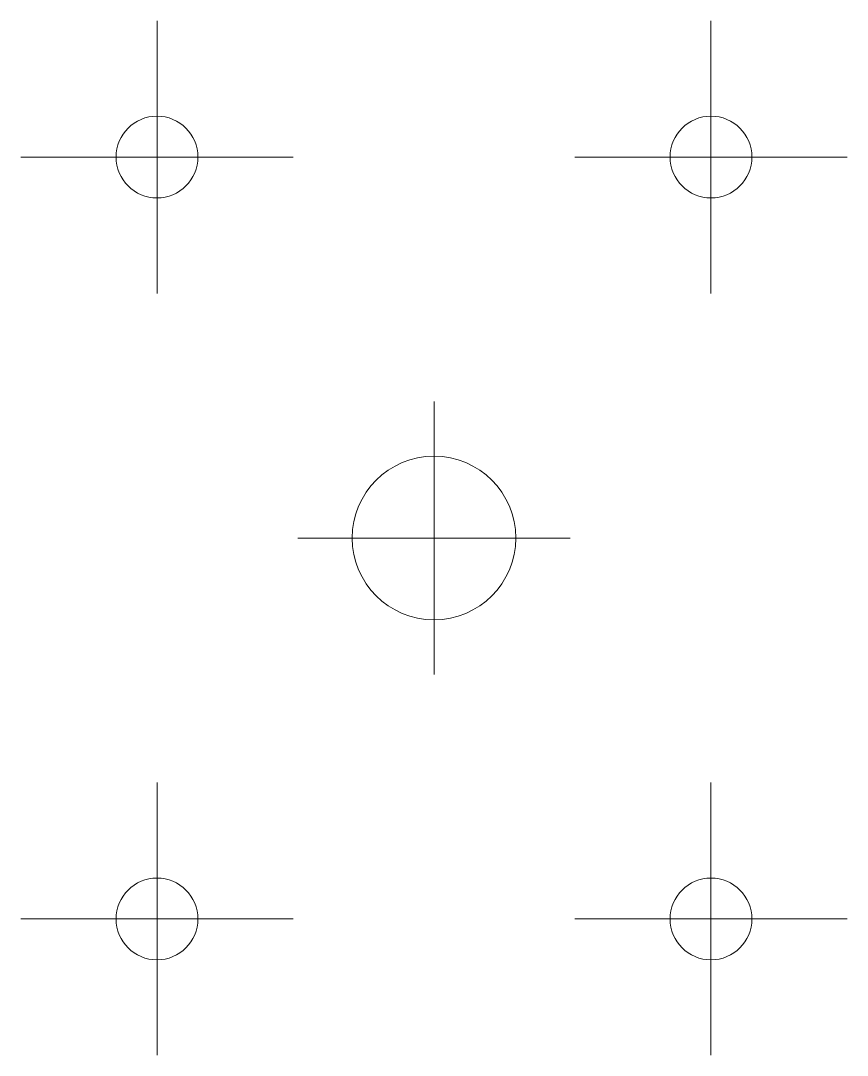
# Model space of a CAD drawing. Header units: millimetres. Extents: x 9.8 to 40.2, y 6 to 44.
import ezdxf

# ---------------------------------------------------------------- set-up
doc = ezdxf.new("R2010")
doc.units = ezdxf.units.MM
doc.layers.add('drilling', color=3, linetype='CONTINUOUS', lineweight=18)

msp = doc.modelspace()

# ---------------------------------------------------------------- linework, layer by layer
at = {"layer": 'drilling'}
for p, q in [((14.84, 38.97), (14.84, 43.97)), ((35.16, 38.97), (35.16, 43.97)), ((14.84, 38.97), (9.84, 38.97)), ((14.84, 38.97), (19.84, 38.97)), ((14.84, 38.97), (14.84, 33.97)), ((35.16, 38.97), (30.16, 38.97)), ((35.16, 38.97), (40.16, 38.97)), ((35.16, 38.97), (35.16, 33.97)), ((25, 25), (25, 30)), ((25, 25), (20, 25)), ((25, 25), (30, 25)), ((25, 25), (25, 20)), ((14.84, 11.03), (14.84, 16.03)), ((35.16, 11.03), (35.16, 16.03)), ((14.84, 11.03), (9.84, 11.03)), ((14.84, 11.03), (19.84, 11.03)), ((14.84, 11.03), (14.84, 6.03)), ((35.16, 11.03), (30.16, 11.03)), ((35.16, 11.03), (40.16, 11.03)), ((35.16, 11.03), (35.16, 6.03))]:
    msp.add_line(p, q, dxfattribs=at)
for centre, radius in [((14.84, 38.97), 1.5), ((35.16, 38.97), 1.5), ((25, 25), 3), ((14.84, 11.03), 1.5), ((35.16, 11.03), 1.5)]:
    msp.add_circle(centre, radius, dxfattribs=at)

doc.saveas('drawing.dxf')
